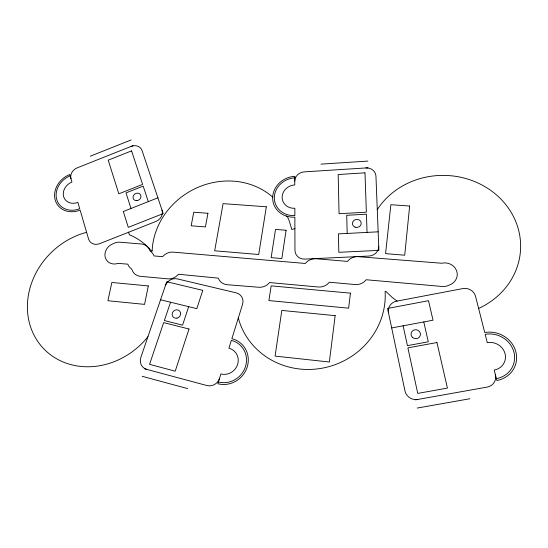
<?xml version="1.0" encoding="UTF-8"?>
<svg xmlns="http://www.w3.org/2000/svg" width="548" height="548" viewBox="0 0 548 548"><rect width="100%" height="100%" fill="white"/><g stroke="black" fill="none" stroke-linecap="round" stroke-linejoin="round"><path stroke-width="0.82" d="M272.726 196.259L272.685 197.15L271.596 196.157A72.117 65.63 -29.6 0 0 196.314 188.08A72.117 65.63 -29.6 0 0 152.125 251.005M188.683 306.661L182.573 325.142L164.345 320.559L170.551 302.215M377.277 209.72L378.73 207.459A76.967 70.206 2.6 0 1 500.598 198.78A76.967 70.206 2.6 0 1 478.664 308.421L478.664 308.421M147.933 336.698L146.254 338.801A72.788 64.212 -43.6 0 1 35.641 338.082A72.788 64.212 -43.6 0 1 84.187 232.996L86.632 232.359M90.262 156.201L131.116 139.939M133.006 145.652L77.152 167.873A9.138 7.713 -35.3 0 0 70.973 178.689M152.125 251.018L151.591 251.231L150.084 249.395A72.788 64.212 -43.6 0 0 129.945 234.982L129.28 234.729L128.698 232.201M157.899 197.821L123.307 211.507L128.294 227.358L163.181 213.576L142.014 150.447A9.117 7.775 -31.1 0 0 131.143 146.391M294.899 228.667L291.769 229.468L289.303 221.002L287.31 216.35L286.289 216.056M391.683 327.937L433.016 320.21L428.515 300.694L387.573 308.449L404.958 390.882A10.919 10.522 23.6 0 0 417.823 399.437M415.446 399.862L487.172 387.1A11.227 10.481 24.6 0 0 495.378 374.674M417.206 408.061L469.889 398.739M320.977 164.133L367.804 161.091M368.044 167.811L304.195 171.88A9.583 8.576 -16.9 0 0 294.769 181.087M357.173 256.615L356.111 256.67A11.898 11.118 -8.9 0 0 348.069 260.725L347.528 261.403L316.162 258.752A11.755 10.994 -17 0 0 305.9 262.793L305.352 263.465L173.086 252.128A11.405 10.268 -35.8 0 0 163.208 256.039L162.646 256.69L153.995 255.937L153.714 255.21A11.35 10.111 -37.6 0 0 150.563 251.45L149.72 250.326A11.309 10.035 -37.4 0 0 148.364 247.703L147.015 246.271A11.309 10.035 -37.4 0 0 141.487 244.018L120.012 242.202A11.268 9.912 -38.5 0 0 114.34 243.202L112.244 244.134A11.268 9.905 -38.7 0 0 105.312 257.629A11.268 9.905 -38.7 0 0 118.067 263.389L127.835 264.15L128.109 264.869A11.337 10.076 -37.9 0 0 131.212 268.671L132.041 269.815A11.378 10.145 -38.2 0 0 140.315 276.308L167.866 278.857A11.433 10.309 -36.4 0 0 177.867 274.904L178.422 274.247L218.262 278.144A11.563 10.659 -31.1 0 0 227.215 284.713L258.814 287.268A11.645 10.83 -26.9 0 0 268.972 283.186L269.493 282.549L318.333 287.001A11.803 11.076 -16.1 0 0 328.862 282.768L329.28 282.227L355.097 284.549A11.926 11.172 -8.8 0 0 365.578 280.439L366.126 279.747L442.078 286.46A12.344 11.392 5.4 0 0 448.524 285.412L450.394 284.583A12.344 11.392 5.5 0 0 456.463 270.424A12.344 11.392 5.5 0 0 441.709 263.239L357.275 256.608M378.154 231.825L338.411 233.893L338.822 252.313L378.894 250.368L375.942 176.038A9.754 8.72 -9.7 0 0 365.893 167.948M160.564 299.77L196.807 308.654L202.801 290.358L166.729 281.741L140.843 357.44A10.172 9.309 -48.7 0 0 146.734 369.386M144.699 368.845L206.952 385.545A10.316 9.713 -48.7 0 0 219.556 378.291M142.172 376.298L187.669 388.621M397.047 301.085L391.943 297.187L385.689 291.235L385.114 291.461A75.055 71.055 -18.9 0 1 324.121 367.804A75.055 71.055 -18.9 0 1 239.442 321.854L238.318 317.97M148.282 201.623L143.172 186.101L126.019 192.896L130.986 208.466M423.796 321.936L428.289 341.801L407.417 345.651L403.123 325.8M367.057 232.407L366.427 214.2L346.72 215.289L347.192 233.434M70.144 175.853A19.858 16.837 -36.5 0 0 56.732 199.527A19.858 16.837 -36.5 0 0 79.741 208.733L77.885 202.37A12.282 10.412 -36.5 0 1 63.65 196.677A12.282 10.412 -36.5 0 1 71.952 182.032L69.76 174.517A21.495 18.228 -36.5 0 0 55.238 200.143A21.495 18.228 -36.5 0 0 80.138 210.117L88.584 239.065A9.453 8.206 -38.3 0 0 99.647 243.675L155.913 221.454A9.426 8.282 -33.3 0 0 162.003 210.048M218.405 381.99A22.084 20.886 -44.6 0 0 245.511 366.53A22.084 20.886 -44.6 0 0 231.352 340.363L228.913 348.206A13.659 12.919 -44.5 0 1 237.64 364.379A13.659 12.919 -44.5 0 1 220.906 373.955L217.864 383.737A23.907 22.605 -44.6 0 0 247.216 366.996A23.907 22.605 -44.6 0 0 231.879 338.671L242.579 304.277A9.96 9.282 -33.6 0 0 236.133 292.838L177.353 278.898A9.809 8.919 -38.1 0 0 165.366 285.727M294.756 177.826A20.749 18.707 -18.3 0 0 274.329 197.917A20.749 18.707 -18.3 0 0 294.865 215.576L294.845 208.281A12.837 11.57 -18.3 0 1 282.124 197.355A12.837 11.57 -18.3 0 1 294.776 184.929L294.756 176.298A22.461 20.249 -18.3 0 0 272.651 198.047A22.461 20.249 -18.3 0 0 294.872 217.166L294.961 250.354A9.871 9.138 -18.2 0 0 304.811 259.108L369.003 256.046A10.056 9.295 -7.6 0 0 378.73 246.216M496.378 378.627A24.016 22.297 21.4 0 0 513.962 352.275A24.016 22.297 21.4 0 0 485.179 334.342L487.282 342.651A14.851 13.796 21.4 0 1 505.071 353.748A14.851 13.796 21.4 0 1 494.207 370.044L496.851 380.49A25.996 24.139 21.4 0 0 515.894 351.967A25.996 24.139 21.4 0 0 484.727 332.554L475.561 296.31A10.693 9.885 10.6 0 0 462.759 288.597L396.615 301.167A10.446 9.891 2.7 0 0 388.484 312.75M409.651 206.027L404.712 255.204L385.566 253.635L390.868 204.712L409.651 206.027M350.446 293.153L348.631 308.182L268.904 300.564L271.15 285.864L350.446 293.153M335.164 315.641L329.334 362.009L275.089 356.097L281.816 310.435L335.164 315.641M286.097 230.242L281.843 258.54L271.144 257.629L275.514 229.413L286.097 230.242M266.342 206.788L258.704 254.512L214.679 250.792L223.084 203.637L266.342 206.788M207.932 213.288L205.425 226.92L191.17 225.797L193.752 212.22L207.932 213.288M148.309 285.926L144.569 304.38L107.894 300.729L111.867 282.467L148.309 285.926M189.033 329.012L175.209 371.195L149.549 364.358L163.653 322.614L189.033 329.012M131.561 150.871L108.209 160.153L118.82 193.821L142.603 184.395L131.561 150.871M436.948 342.527L407.897 347.877L417.747 393.402L447.428 388.1L436.948 342.527M364.989 172.839L338.171 174.524L339.054 213.713L366.352 212.192L364.989 172.839M136.829 200.657A4.144 3.596 -33.3 0 0 140.521 194.739A4.144 3.596 -33.3 0 0 133.623 195.314A4.144 3.596 -33.3 0 0 136.829 200.657M176.956 318.135A4.418 4.048 -41 0 0 179.765 311.175A4.418 4.048 -41 0 0 172.442 312.764A4.418 4.048 -41 0 0 176.956 318.135M355.125 227.173A4.405 4.035 -10 0 0 361.18 222.762A4.405 4.035 -10 0 0 354.159 220.262A4.405 4.035 -10 0 0 355.125 227.173M412.671 337.575A4.727 4.494 9.6 0 0 420.378 335.095A4.727 4.494 9.6 0 0 414.158 329.944A4.727 4.494 9.6 0 0 412.671 337.575"/></g></svg>
